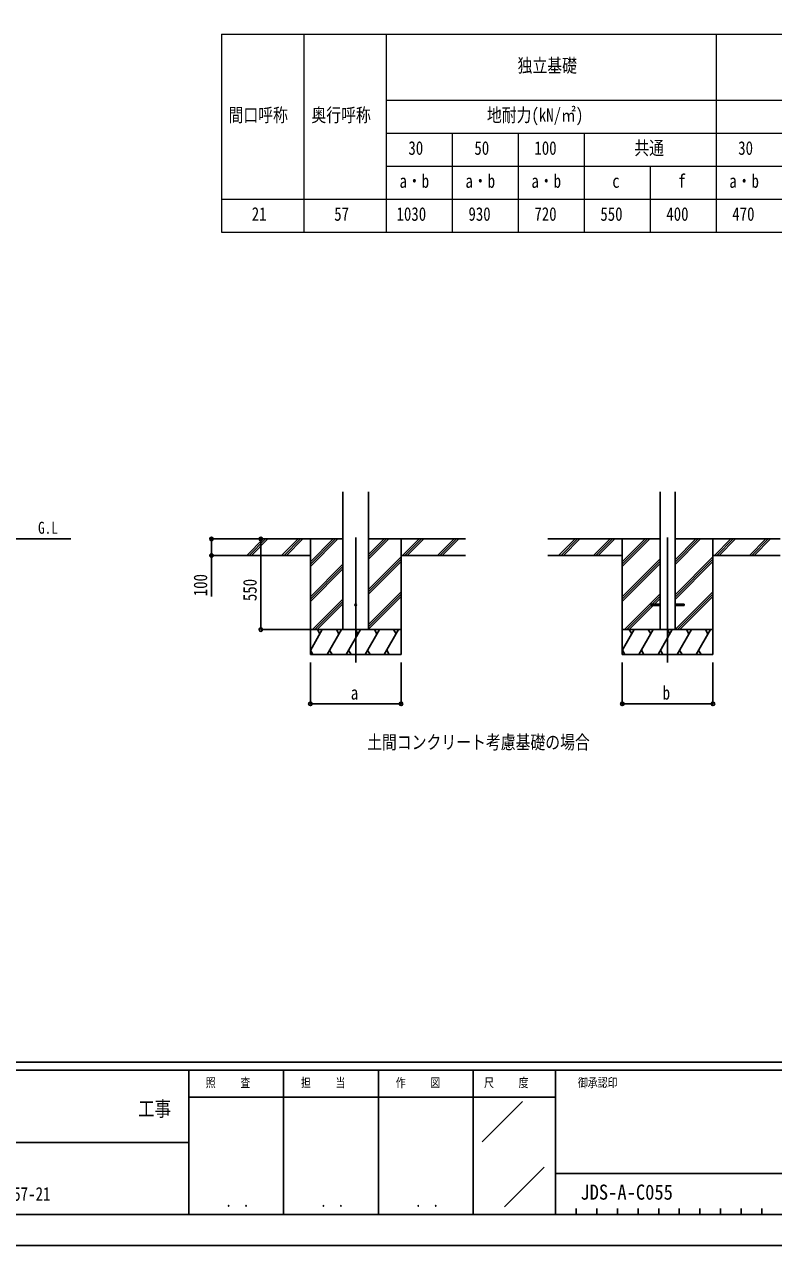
# Model space of a CAD drawing. Units: millimetres, scale not verified. Extents: x -10512 to 10512, y -7425 to 7425.
# Drawn here: x 2241 to 6784, y -7425 to -21 of the extents above; entities that cross this region are included whole.
import ezdxf
from ezdxf.enums import TextEntityAlignment as Align

# ---------------------------------------------------------------- set-up
doc = ezdxf.new("R2010")
doc.units = ezdxf.units.MM
doc.header["$LTSCALE"] = 30
doc.layers.add('0-1_TABLE1', color=7, linetype='Continuous', lineweight=18)
for name, color, linetype in [('0-2_USER1', 3, 'Continuous'), ('0-3_YKK_12', 2, 'Continuous'), ('0-4_YKK_13', 4, 'Continuous'), ('0-5_YKK_A1', 4, 'Continuous'), ('0-6_YKK_D', 6, 'Continuous'), ('0-7_YKK_ZWAK', 7, 'Continuous')]:
    doc.layers.add(name, color=color, linetype=linetype)
doc.styles.add('ＭＳ ゴシック', font='')
doc.styles.get('ＭＳ ゴシック').set_extended_font_data('MS Gothic')

msp = doc.modelspace()

# ---------------------------------------------------------------- linework, layer by layer
at = {"layer": '0-1_TABLE1'}
for p, q in [((3435.89, -80.35), (8435.89, -80.35)), ((3435.89, -80.35), (3435.89, -1280.35)), ((3935.89, -80.35), (3935.89, -1280.35)), ((4435.89, -480.35), (8435.89, -480.35)), ((4435.89, -680.35), (8435.89, -680.35)), ((4835.89, -680.35), (4835.89, -1280.35)), ((5235.89, -680.35), (5235.89, -1280.35)), ((4435.89, -880.35), (8435.89, -880.35))]:
    msp.add_line(p, q, dxfattribs=at)
for points in [[(4435.89, -80.35), (4435.89, -480.35), (4435.89, -1080.35), (4435.89, -1280.35)], [(6435.89, -80.35), (6435.89, -680.35), (6435.89, -1080.35), (6435.89, -1280.35)], [(5635.89, -680.35), (5635.89, -1080.35), (5635.89, -1280.35)], [(6035.89, -880.35), (6035.89, -1080.35), (6035.89, -1280.35)], [(3435.89, -1080.35), (3935.89, -1080.35), (8435.89, -1080.35)], [(3435.89, -1280.35), (3935.89, -1280.35), (5635.89, -1280.35), (8435.89, -1280.35)]]:
    msp.add_lwpolyline(points, dxfattribs=at)
at = {"layer": '0-3_YKK_12'}
for p, q in [((4250.26, -3131.54), (4250.26, -3890.74)), ((6141.84, -3131.54), (6141.84, -3890.74))]:
    msp.add_line(p, q, dxfattribs=at)
at = {"layer": '0-4_YKK_13'}
for p, q in [((6041.84, -3536.25), (6041.84, -3545.25)), ((6041.84, -3536.25), (6096.64, -3536.25)), ((6041.84, -3545.25), (6096.64, -3545.25)), ((6187.04, -3536.25), (6241.84, -3536.25)), ((6187.04, -3545.25), (6241.84, -3545.25)), ((6241.84, -3536.25), (6241.84, -3545.25))]:
    msp.add_line(p, q, dxfattribs=at)
msp.add_circle((4250.26, -3540.75), 5, dxfattribs=at)
at = {"layer": '0-5_YKK_A1'}
for p, q in [((4172.51, -3690.75), (4172.51, -2855.39)), ((4328.01, -3690.75), (4328.01, -2855.39)), ((6096.64, -2855.39), (6096.64, -3690.75)), ((6187.04, -2855.39), (6187.04, -3690.75)), ((939.39, -3140.75), (2522.43, -3140.75)), ((4172.51, -3140.75), (3524.31, -3140.75)), ((3591, -3239.34), (3689.6, -3140.75)), ((3603.74, -3240.75), (3703.74, -3140.75)), ((3617.88, -3240.75), (3717.88, -3140.75)), ((3803.13, -3239.34), (3901.73, -3140.75)), ((3815.87, -3240.75), (3915.87, -3140.75)), ((3830.01, -3240.75), (3930.01, -3140.75)), ((3975.26, -3140.75), (3975.26, -3840.74)), ((3975.26, -3307.63), (4142.15, -3140.75)), ((3975.26, -3293.48), (4128, -3140.75)), ((3975.26, -3279.34), (4113.86, -3140.75)), ((4328.01, -3263.24), (4450.51, -3140.75)), ((4328.01, -3249.1), (4436.37, -3140.75)), ((4328.01, -3234.96), (4422.23, -3140.75)), ((4328.01, -3140.75), (4915.88, -3140.75)), ((4525.26, -3140.75), (4525.26, -3840.74)), ((4534.36, -3240.75), (4634.36, -3140.75)), ((4548.5, -3240.75), (4648.5, -3140.75)), ((4562.65, -3240.75), (4662.65, -3140.75)), ((4746.49, -3240.75), (4846.5, -3140.75)), ((4760.64, -3240.75), (4860.64, -3140.75)), ((4774.78, -3240.75), (4874.78, -3140.75)), ((6096.64, -3140.75), (5415.88, -3140.75)), ((5482.57, -3239.34), (5581.17, -3140.75)), ((5495.31, -3240.75), (5595.31, -3140.75)), ((5509.45, -3240.75), (5609.45, -3140.75)), ((5694.7, -3239.34), (5793.3, -3140.75)), ((5707.44, -3240.75), (5807.44, -3140.75)), ((5721.58, -3240.75), (5821.59, -3140.75)), ((5866.84, -3140.75), (5866.84, -3840.74)), ((5866.84, -3307.63), (6033.72, -3140.75)), ((5866.84, -3293.48), (6019.58, -3140.75)), ((5866.84, -3279.34), (6005.43, -3140.75)), ((6187.04, -3295.79), (6342.09, -3140.75)), ((6187.04, -3281.65), (6327.94, -3140.75)), ((6187.04, -3267.51), (6313.8, -3140.75)), ((6187.04, -3140.75), (6825.04, -3140.75)), ((6416.84, -3140.75), (6416.84, -3840.74)), ((6425.93, -3240.75), (6525.93, -3140.75)), ((6440.07, -3240.75), (6540.08, -3140.75)), ((6454.22, -3240.75), (6554.22, -3140.75)), ((6638.06, -3240.75), (6738.07, -3140.75)), ((6652.21, -3240.75), (6752.21, -3140.75)), ((6666.35, -3240.75), (6766.35, -3140.75)), ((3975.26, -3240.75), (3524.31, -3240.75)), ((4328.01, -3447.09), (4525.26, -3249.84)), ((4525.26, -3240.75), (4915.88, -3240.75)), ((5866.84, -3240.75), (5415.88, -3240.75)), ((6187.04, -3479.64), (6416.84, -3249.84)), ((6416.84, -3240.75), (6825.04, -3240.75)), ((3975.26, -3491.47), (4172.51, -3294.22)), ((3975.26, -3505.61), (4172.51, -3308.37)), ((3975.26, -3519.76), (4172.51, -3322.51)), ((4328.01, -3461.23), (4525.26, -3263.98)), ((4328.01, -3475.37), (4525.26, -3278.13)), ((5866.84, -3491.47), (6096.64, -3261.67)), ((5866.84, -3505.61), (6096.64, -3275.82)), ((5866.84, -3519.76), (6096.64, -3289.96)), ((6187.04, -3493.78), (6416.84, -3263.98)), ((6187.04, -3507.92), (6416.84, -3278.13)), ((4328.01, -3659.22), (4525.26, -3461.97)), ((4328.01, -3673.36), (4525.26, -3476.11)), ((5879.69, -3690.75), (6096.64, -3473.81)), ((6188.06, -3690.75), (6416.84, -3461.97)), ((6202.2, -3690.75), (6416.84, -3476.11)), ((3988.12, -3690.75), (4172.51, -3506.35)), ((4002.27, -3690.75), (4172.51, -3520.5)), ((4016.41, -3690.75), (4172.51, -3534.64)), ((4328.01, -3687.5), (4525.26, -3490.26)), ((5893.84, -3690.75), (6041.84, -3542.75)), ((5907.98, -3690.75), (6053.48, -3545.25)), ((6048.34, -3536.25), (6096.64, -3487.95)), ((6062.48, -3536.25), (6096.64, -3502.09)), ((6216.34, -3690.75), (6416.84, -3490.26)), ((3975.26, -3816.19), (4047.69, -3690.74)), ((4525.26, -3690.75), (3975.26, -3690.75)), ((4032.69, -3716.73), (4017.69, -3690.75)), ((4076.56, -3840.74), (4163.16, -3690.74)), ((4148.16, -3716.73), (4133.16, -3690.74)), ((4192.03, -3840.74), (4278.63, -3690.74)), ((4263.63, -3716.73), (4248.63, -3690.75)), ((4307.5, -3840.74), (4394.1, -3690.75)), ((4379.1, -3716.73), (4364.1, -3690.74)), ((4422.97, -3840.74), (4509.57, -3690.75)), ((4494.57, -3716.73), (4479.57, -3690.74)), ((5866.84, -3816.19), (5939.26, -3690.74)), ((6416.84, -3690.75), (5866.84, -3690.75)), ((5924.26, -3716.73), (5909.26, -3690.75)), ((5968.13, -3840.74), (6054.73, -3690.74)), ((6039.73, -3716.73), (6024.73, -3690.74)), ((6083.6, -3840.74), (6170.2, -3690.74)), ((6155.2, -3716.73), (6140.2, -3690.75)), ((6199.07, -3840.74), (6285.67, -3690.75)), ((6270.67, -3716.73), (6255.67, -3690.74)), ((6314.54, -3840.74), (6401.14, -3690.75)), ((6386.14, -3716.73), (6371.14, -3690.74)), ((3975.26, -3840.74), (4525.26, -3840.74)), ((3976.09, -3814.76), (3991.09, -3840.74)), ((4091.56, -3814.77), (4106.56, -3840.74)), ((4207.03, -3814.77), (4222.03, -3840.74)), ((4322.5, -3814.76), (4337.5, -3840.74)), ((4437.97, -3814.77), (4452.97, -3840.74)), ((5866.84, -3840.74), (6416.84, -3840.74)), ((5867.66, -3814.76), (5882.66, -3840.74)), ((5983.13, -3814.77), (5998.13, -3840.74)), ((6098.6, -3814.77), (6113.6, -3840.74)), ((6214.07, -3814.76), (6229.07, -3840.74)), ((6329.54, -3814.77), (6344.54, -3840.74))]:
    msp.add_line(p, q, dxfattribs=at)
at = {"layer": '0-6_YKK_D'}
for p, q in [((3589.93, -3140.75), (3374.26, -3140.75)), ((3749.21, -3140.75), (3674.26, -3140.75)), ((3675.26, -3140.75), (3675.26, -3690.75)), ((3589.93, -3240.75), (3374.26, -3240.75)), ((3974.26, -3690.75), (3674.26, -3690.75)), ((3975.26, -3890.74), (3975.26, -4141.74)), ((4525.26, -3890.74), (4525.26, -4141.74)), ((5866.84, -3890.74), (5866.84, -4141.74)), ((6416.84, -3890.74), (6416.84, -4141.74)), ((3975.26, -4140.74), (4525.26, -4140.74)), ((5866.84, -4140.74), (6416.84, -4140.74))]:
    msp.add_line(p, q, dxfattribs=at)
msp.add_lwpolyline([(3375.26, -3140.75), (3375.26, -3240.75), (3375.26, -3489.25)], dxfattribs=at)
for centre in [(3375.26, -3140.75), (3675.26, -3140.75), (3375.26, -3240.75), (3675.26, -3690.75), (3975.26, -4140.74), (4525.26, -4140.74), (5866.84, -4140.74), (6416.84, -4140.74)]:
    msp.add_circle(centre, 10.62, dxfattribs=at)
at = {"layer": '0-7_YKK_ZWAK'}
for p, q in [((9737.55, -6312.5), (-9762.45, -6312.5)), ((3237.55, -6362.5), (-12.45, -6362.5)), ((3812.55, -6362.5), (3812.55, -7237.5)), ((4387.55, -6362.5), (4387.55, -7237.5)), ((4962.55, -6362.5), (4962.55, -7237.5)), ((5462.55, -6362.5), (4962.55, -6362.5)), ((8043.8, -6362.5), (5462.55, -6362.5)), ((5462.55, -6362.5), (5462.55, -7237.5)), ((4962.55, -6525), (3237.55, -6525)), ((4962.55, -6525), (5462.55, -6525)), ((5017.76, -6795.73), (5262.59, -6550.9)), ((-12.45, -6800), (3237.55, -6800)), ((5151.68, -7189.97), (5392.23, -6949.42)), ((5462.55, -6987.5), (8043.8, -6987.5)), ((-12.45, -7237.5), (3237.55, -7237.5)), ((3237.55, -7237.5), (4962.55, -7237.5)), ((4962.55, -7237.5), (5462.55, -7237.5)), ((5462.55, -7237.5), (8043.8, -7237.5)), ((5587.55, -7200), (5587.55, -7237.5)), ((5712.55, -7200), (5712.55, -7237.5)), ((5837.55, -7200), (5837.55, -7237.5)), ((5962.55, -7200), (5962.55, -7237.5)), ((6087.55, -7200), (6087.55, -7237.5)), ((6212.55, -7200), (6212.55, -7237.5)), ((6337.55, -7200), (6337.55, -7237.5)), ((6462.55, -7200), (6462.55, -7237.5)), ((6587.55, -7200), (6587.55, -7237.5)), ((6712.55, -7200), (6712.55, -7237.5))]:
    msp.add_line(p, q, dxfattribs=at)
msp.add_lwpolyline([(-10512.5, -7425), (10512.5, -7425), (10512.5, 7425), (-10512.5, 7425)], close=True, dxfattribs=at)
msp.add_lwpolyline([(4962.55, -6362.5), (3237.55, -6362.5), (3237.55, -7237.5)], dxfattribs=at)

# ---------------------------------------------------------------- texts
at = {"layer": '0-1_TABLE1', "style": 'ＭＳ ゴシック', "width": 0.8}
for s, p in [('独立基礎', (5231.89, -336.6)), ('間口呼称', (3478.89, -636.6)), ('奥行呼称', (3981.89, -636.6)), ('地耐力(kN/㎡)', (5045.89, -636.6)), ('30', (4569.89, -836.6)), ('50', (4969.89, -836.6)), ('100', (5333.89, -836.6)), ('共通', (5939.89, -836.6)), ('30', (6569.89, -836.6)), ('a・b', (4515.89, -1036.6)), ('a・b', (4915.89, -1036.6)), ('a・b', (5315.89, -1036.6)), ('c', (5805.89, -1036.6)), ('f', (6205.89, -1036.6)), ('a・b', (6515.89, -1036.6)), ('21', (3619.89, -1236.6)), ('57', (4119.89, -1236.6)), ('1030', (4497.89, -1236.6)), ('930', (4933.89, -1236.6)), ('720', (5333.89, -1236.6)), ('550', (5733.89, -1236.6)), ('400', (6133.89, -1236.6)), ('470', (6533.89, -1236.6))]:
    msp.add_text(s, height=82.48, dxfattribs=at).set_placement(p, align=Align.BOTTOM_LEFT)
at = {"layer": '0-2_USER1', "style": 'ＭＳ ゴシック'}
for s, height, width, p in [('G.L', 73.31, 0.8, (2323.9, -3131.61)), ('土間コンクリート考慮基礎の場合', 82.48, 0.8, (4319.67, -4439.2)), ('600タイプ 基本セット 耐積雪性能30㎝仕様 姿図 57-21', 83.39, 0.8, (126.22, -7178.54)), ('JDS-A-C055', 91.64, 0.9, (5612.76, -7174.26))]:
    msp.add_text(s, height=height, dxfattribs=dict(at, width=width)).set_placement(p, align=Align.BOTTOM_LEFT)
at = {"layer": '0-6_YKK_D', "style": 'ＭＳ ゴシック', "width": 0.8}
for s, p in [('100', (3374.26, -3488.25)), ('550', (3674.26, -3517.75))]:
    msp.add_text(s, height=82.48, rotation=90, dxfattribs=at).set_placement(p, align=Align.BOTTOM_LEFT)
for s, p in [('a', (4220.26, -4139.74)), ('b', (6111.84, -4139.74))]:
    msp.add_text(s, height=82.48, dxfattribs=at).set_placement(p, align=Align.BOTTOM_LEFT)
at = {"layer": '0-7_YKK_ZWAK', "style": 'ＭＳ ゴシック', "width": 0.8}
for s, height, p in [('照     査', 54.99, (3341.05, -6481.25)), ('担     当', 54.99, (3918.05, -6481.25)), ('作     図', 54.99, (4493.05, -6481.25)), ('尺     度', 54.99, (5028.55, -6481.25)), ('御承認印', 54.99, (5597.85, -6481.25)), ('工事', 91.64, (2930.83, -6668.66)), ('． ．', 64.79, (3462.5, -7210.88)), ('． ．', 64.79, (4037.5, -7210.88)), ('． ．', 64.79, (4612.5, -7210.88))]:
    msp.add_text(s, height=height, dxfattribs=at).set_placement(p, align=Align.BOTTOM_LEFT)

doc.saveas('drawing.dxf')
